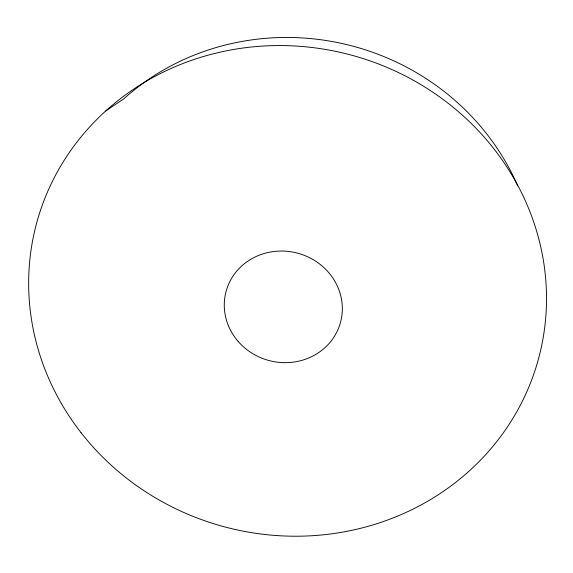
<?xml version="1.0" encoding="UTF-8"?>
<svg xmlns="http://www.w3.org/2000/svg" width="573" height="573" viewBox="0 0 573 573"><rect width="100%" height="100%" fill="white"/><g stroke="black" fill="none" stroke-linecap="round" stroke-linejoin="round"><path stroke-width="0.86" d="M105.754 110.933L123.775 98.864A243.811 230.668 15 0 1 517.663 185.831M81.065 432.708A259.956 244.248 15 0 0 526.107 393.343A259.956 244.248 15 0 0 255.572 46.614A259.956 244.248 15 0 0 81.065 432.708M238.261 341.537A59.277 55.56 15 0 0 338.872 327.384A59.277 55.56 15 0 0 272.777 251.64A59.277 55.56 15 0 0 238.261 341.537"/></g></svg>
